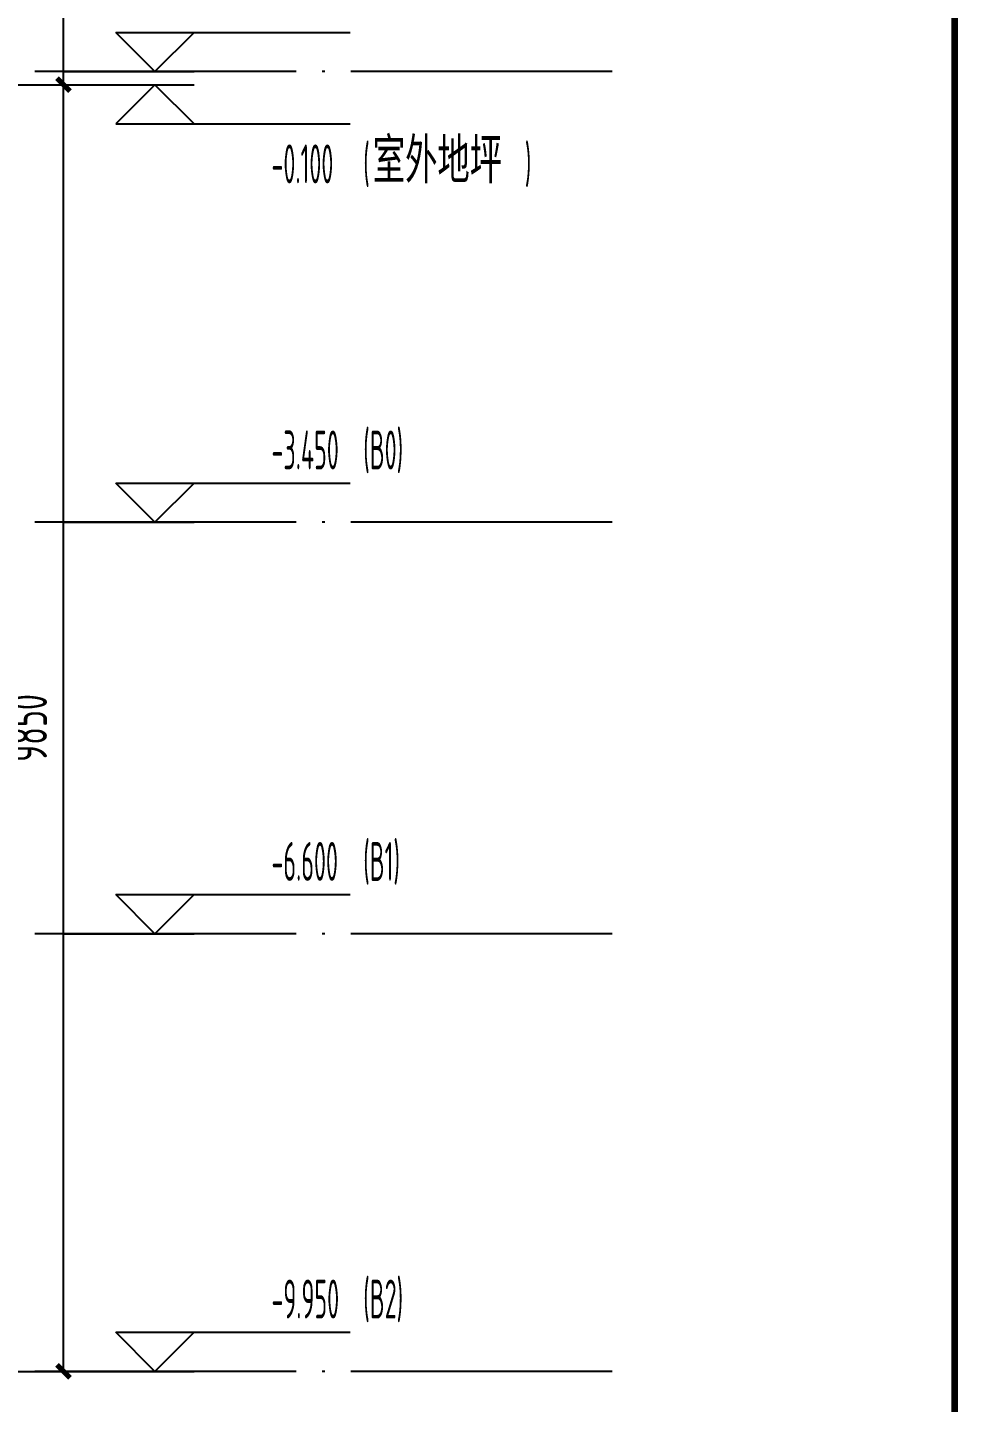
# Model space of a CAD drawing. Extents: x -19968 to 86481, y -139706 to -66979.
# Drawn here: x 71880 to 79114, y -132808 to -122282 of the extents above; entities that cross this region are included whole.
import ezdxf

# ---------------------------------------------------------------- set-up
doc = ezdxf.new("R2010")
doc.units = 0
doc.header["$LTSCALE"] = 1000
doc.header["$MEASUREMENT"] = 0
doc.linetypes.add('DOTE', pattern=[2.42, 2, -0.2, 0.02, -0.2])
for name, color, linetype in [('01-标注_标高', 200, 'Continuous'), ('01-标注_轴线坐标', 132, 'Continuous'), ('02-TEXT_标注', 130, 'Continuous')]:
    doc.layers.add(name, color=color, linetype=linetype)
doc.layers.add('DIM_MODI', color=2, linetype='Continuous', plot=False)
doc.styles.add('_TCH_DIM', font='ros1.shx', dxfattribs={"width": 0.75, "bigfont": 'jd.shx'})
doc.styles.add('_TCH_DIM_T3', font='ros1.shx', dxfattribs={"width": 0.705882, "bigfont": 'jd.shx'})
doc.dimstyles.new('_TCH_ARCH&&100', dxfattribs={"dimtxt": 297.5, "dimasz": 100, "dimexe": 250, "dimexo": 300, "dimgap": 126.25, "dimtad": 1, "dimdec": 0, "dimzin": 0, "dimdsep": 46, "dimtxsty": '_TCH_DIM_T3', "dimblk": 'ARCHTICK', "dimcen": 0.09, "dimclrt": 7, "dimazin": 2, "dimtfac": 1, "dimtdec": 0, "dimtix": 1, "dimtmove": 2, "dimatfit": 3, "dimfxl": 0, "dimtolj": 1, "dimtzin": 0, "dimarcsym": 0})

# ---------------------------------------------------------------- blocks, each defined once
blk = doc.blocks.new('图框-A1+1-4')
at = {"const_width": 0.5}
blk.add_lwpolyline([(976, 584), (25, 584), (25, 10), (976, 10)], close=True, dxfattribs=at)
blk = doc.blocks.new('图签信息')
at = {"const_width": 0.5}
blk.add_lwpolyline([(-65, 0), (0, 0), (0, 500.5), (-65, 500.5)], close=True, dxfattribs=at)
blk = doc.blocks.new('_ArchTick')
at = {"color": 0, "linetype": 'ByBlock', "const_width": 0.4}
blk.add_lwpolyline([(-0.5, -0.5), (0.5, 0.5)], dxfattribs=at)
blk = doc.blocks.new('*D77')
at = {"layer": '01-标注_轴线坐标', "color": 0, "lineweight": -2, "transparency": 16777216}
for p, q in [((70445, -122720), (72405, -122720)), ((72155, -132570), (72155, -122720)), ((70445, -132570), (72405, -132570))]:
    blk.add_line(p, q, dxfattribs=at)
at = {"layer": 'Defpoints', "color": 0, "transparency": 16777216}
for p in [(70145, -122720), (72155, -122720), (70145, -132570)]:
    blk.add_point(p, dxfattribs=at)
at = {"layer": '01-标注_轴线坐标', "color": 0, "lineweight": -2, "transparency": 16777216, "xscale": 100, "yscale": 100, "zscale": 100}
for p, rotation in [((72155, -122720), 90), ((72155, -132570), 270)]:
    blk.add_blockref('_ArchTick', p, dxfattribs=dict(at, rotation=rotation))
at = {"layer": '01-标注_轴线坐标', "color": 7, "transparency": 16777216, "insert": (71880, -127645), "char_height": 297.5, "attachment_point": 5, "rotation": 90, "style": '_TCH_DIM_T3'}
blk.add_mtext('\\A1;9850', dxfattribs=at)
blk = doc.blocks.new('*D78')
at = {"layer": '01-标注_轴线坐标', "color": 0, "lineweight": -2, "transparency": 16777216}
for p, q in [((70445, -111920), (72405, -111920)), ((72155, -122720), (72155, -111920)), ((70445, -122720), (72405, -122720))]:
    blk.add_line(p, q, dxfattribs=at)
at = {"layer": 'Defpoints', "color": 0, "transparency": 16777216}
for p in [(70145, -111920), (72155, -111920), (70145, -122720)]:
    blk.add_point(p, dxfattribs=at)
at = {"layer": '01-标注_轴线坐标', "color": 0, "lineweight": -2, "transparency": 16777216, "xscale": 100, "yscale": 100, "zscale": 100}
for p, rotation in [((72155, -111920), 90), ((72155, -122720), 270)]:
    blk.add_blockref('_ArchTick', p, dxfattribs=dict(at, rotation=rotation))
at = {"layer": '01-标注_轴线坐标', "color": 7, "transparency": 16777216, "insert": (71880, -117320), "char_height": 297.5, "attachment_point": 5, "rotation": 90, "style": '_TCH_DIM_T3'}
blk.add_mtext('\\A1;10800', dxfattribs=at)

msp = doc.modelspace()

# ---------------------------------------------------------------- linework, layer by layer
at = {"layer": '01-标注_标高'}
for p, q in [((72854.6, -122619.9), (72554.6, -122319.9)), ((72554.6, -122319.9), (74349.6, -122319.9)), ((72854.6, -122619.9), (73154.6, -122319.9)), ((72154.6, -122619.9), (73154.6, -122619.9)), ((72154.6, -122719.9), (73154.6, -122719.9)), ((72854.6, -122719.9), (72554.6, -123019.9)), ((72854.6, -122719.9), (73154.6, -123019.9)), ((72554.6, -123019.9), (74349.6, -123019.9)), ((72854.6, -126069.9), (72554.6, -125769.9)), ((72554.6, -125769.9), (74349.6, -125769.9)), ((72854.6, -126069.9), (73154.6, -125769.9)), ((72154.6, -126069.9), (73154.6, -126069.9)), ((72854.6, -129219.9), (72554.6, -128919.9)), ((72554.6, -128919.9), (74349.6, -128919.9)), ((72854.6, -129219.9), (73154.6, -128919.9)), ((72154.6, -129219.9), (73154.6, -129219.9)), ((72854.6, -132569.9), (72554.6, -132269.9)), ((72554.6, -132269.9), (74349.6, -132269.9)), ((72854.6, -132569.9), (73154.6, -132269.9)), ((72154.6, -132569.9), (73154.6, -132569.9))]:
    msp.add_line(p, q, dxfattribs=at)
at = {"layer": 'DIM_MODI', "color": 24, "linetype": 'DOTE'}
for p, q in [((76355.8, -122619.9), (-8672.4, -122619.9)), ((76355.8, -126069.9), (-8672.4, -126069.9)), ((76355.8, -129219.9), (-8672.4, -129219.9)), ((76355.8, -132569.9), (-8672.4, -132569.9))]:
    msp.add_line(p, q, dxfattribs=at)

# ---------------------------------------------------------------- block references
at = {"xscale": 100, "yscale": 100, "zscale": 100}
for name, p in [('图框-A1+1-4', (-18622, -139704)), ('图签信息', (85478, -138704))]:
    msp.add_blockref(name, p, dxfattribs=at)

# ---------------------------------------------------------------- texts
at = {"layer": '02-TEXT_标注', "style": '_TCH_DIM'}
for s, height, width, p in [('(', 297.5, 0.529412, (74449.6, -123474.9)), ('室外地坪', 347.29, 0.75, (74523.1, -123474.9)), (')', 297.5, 0.529412, (75687, -123474.9)), ('-0.100', 297.5, 0.529412, (73747.3, -123474.9)), ('-3.450', 297.5, 0.529412, (73747.3, -125664.9)), ('(B0)', 297.5, 0.529412, (74449.6, -125664.9)), ('-6.600', 297.5, 0.529412, (73747.3, -128814.9)), ('(B1)', 297.5, 0.529412, (74449.6, -128814.9)), ('-9.950', 297.5, 0.529412, (73747.3, -132164.9)), ('(B2)', 297.5, 0.529412, (74449.6, -132164.9))]:
    msp.add_text(s, height=height, dxfattribs=dict(at, width=width)).set_placement(p)

# ---------------------------------------------------------------- dimensions: what is measured, and where the dimension line sits
at = {"layer": '01-标注_轴线坐标'}
for p1, p2, picture, middle in [((70144.6, -122719.9), (70144.6, -111919.9), '*D78', (71879.6, -117319.9)), ((70144.6, -132569.9), (70144.6, -122719.9), '*D77', (71879.6, -127644.9))]:
    dim = msp.add_aligned_dim(p1=p1, p2=p2, distance=-2010, dimstyle='_TCH_ARCH&&100', dxfattribs=at)
    dim.commit()
    dim.dimension.update_dxf_attribs({"geometry": picture, "text_midpoint": middle})

doc.saveas('drawing.dxf')
